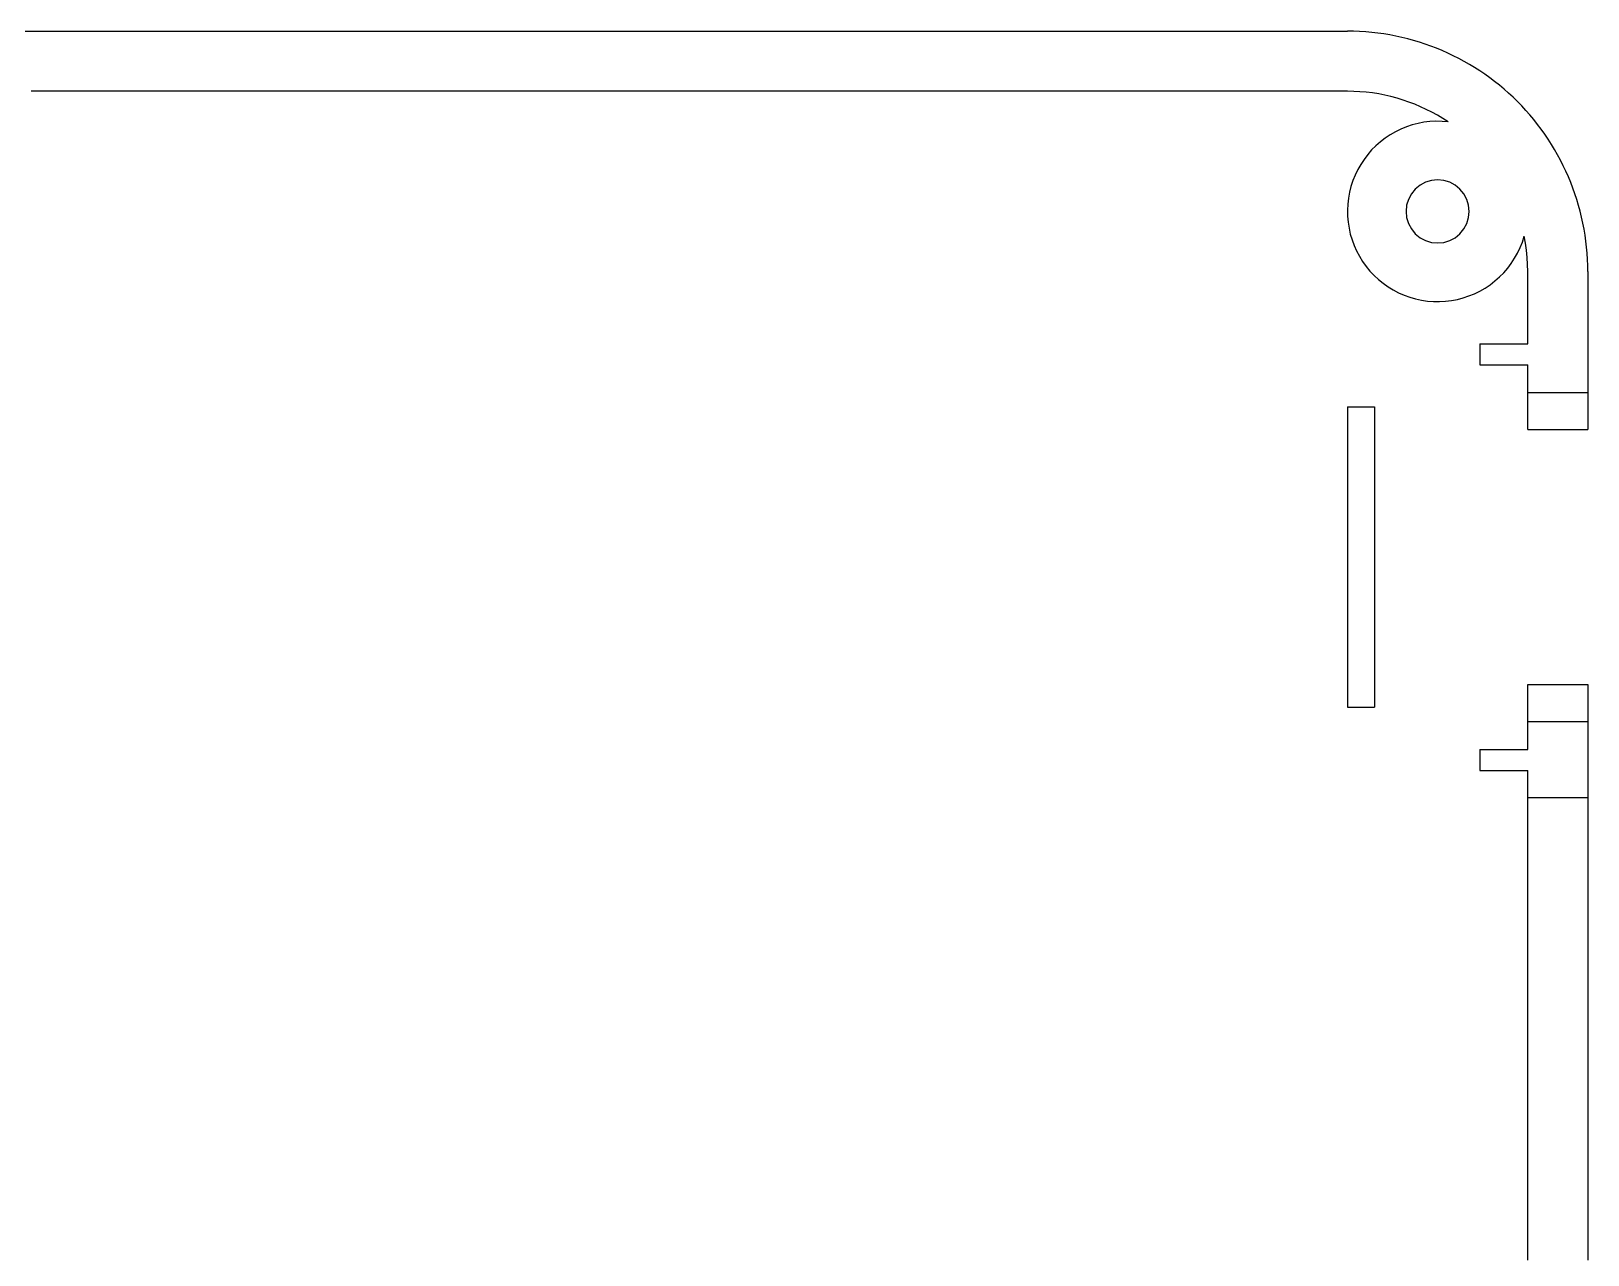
# Model space of a CAD drawing. Header units: metres. Extents: x -70 to 63, y -62 to 38.
# Drawn here: x 10.7 to 62.5, y -3.2 to 37.5 of the extents above; entities that cross this region are included whole.
import ezdxf

# ---------------------------------------------------------------- set-up
doc = ezdxf.new("R2010")
doc.units = ezdxf.units.M
for name, color, linetype in [('U_Z10', 7, 'Continuous'), ('U_Z14', 7, 'Continuous'), ('WINDOWS', 7, 'Continuous')]:
    doc.layers.add(name, color=color, linetype=linetype)

msp = doc.modelspace()

# ---------------------------------------------------------------- linework, layer by layer
at = {"layer": 'U_Z10'}
for points in [[(10.5, 37.5), (10.7, 37.5), (10.9, 37.5), (11.1, 37.5), (11.3, 37.5), (11.5, 37.5), (11.7, 37.5), (11.9, 37.5), (12.1, 37.5), (12.3, 37.5), (12.5, 37.5), (12.7, 37.5), (12.9, 37.5), (13.1, 37.5), (13.3, 37.5), (13.5, 37.5), (13.7, 37.5), (13.9, 37.5), (14.1, 37.5), (14.3, 37.5), (14.5, 37.5), (14.7, 37.5), (14.9, 37.5), (15.1, 37.5), (15.3, 37.5), (15.5, 37.5), (15.7, 37.5), (15.9, 37.5), (16.1, 37.5), (16.3, 37.5), (16.5, 37.5), (16.7, 37.5), (16.9, 37.5), (17.1, 37.5), (17.3, 37.5), (17.5, 37.5), (17.7, 37.5), (17.9, 37.5), (18.1, 37.5), (18.3, 37.5), (18.5, 37.5), (18.7, 37.5), (18.9, 37.5), (19.1, 37.5), (19.3, 37.5), (19.5, 37.5), (19.7, 37.5), (19.9, 37.5), (20.1, 37.5), (20.3, 37.5), (20.5, 37.5), (20.7, 37.5), (20.9, 37.5), (21.1, 37.5), (21.3, 37.5), (21.5, 37.5), (21.7, 37.5), (21.9, 37.5), (22.1, 37.5), (22.3, 37.5), (22.5, 37.5), (22.7, 37.5), (22.9, 37.5), (23.1, 37.5), (23.3, 37.5), (23.5, 37.5), (23.7, 37.5), (23.9, 37.5), (24.1, 37.5), (24.3, 37.5), (24.5, 37.5), (24.7, 37.5), (24.9, 37.5), (25.1, 37.5), (25.3, 37.5), (25.5, 37.5), (25.7, 37.5), (25.9, 37.5), (26.1, 37.5), (26.3, 37.5), (26.5, 37.5), (26.7, 37.5), (26.9, 37.5), (27.1, 37.5), (27.3, 37.5), (27.5, 37.5), (27.7, 37.5), (27.9, 37.5), (28.1, 37.5), (28.3, 37.5), (28.5, 37.5), (28.7, 37.5), (28.9, 37.5), (29.1, 37.5), (29.3, 37.5), (29.5, 37.5), (29.7, 37.5), (29.9, 37.5), (30.1, 37.5), (30.3, 37.5), (30.5, 37.5), (30.7, 37.5), (30.9, 37.5), (31.1, 37.5), (31.3, 37.5), (31.5, 37.5), (31.7, 37.5), (31.9, 37.5), (32.1, 37.5), (32.3, 37.5), (32.5, 37.5), (32.7, 37.5), (32.9, 37.5), (33.1, 37.5), (33.3, 37.5), (33.5, 37.5), (33.7, 37.5), (33.9, 37.5), (34.1, 37.5), (34.3, 37.5), (34.5, 37.5), (34.7, 37.5), (34.9, 37.5), (35.1, 37.5), (35.3, 37.5), (35.5, 37.5), (35.7, 37.5), (35.9, 37.5), (36.1, 37.5), (36.3, 37.5), (36.5, 37.5), (36.7, 37.5), (36.9, 37.5), (37.1, 37.5), (37.3, 37.5), (37.5, 37.5), (37.7, 37.5), (37.9, 37.5), (38.1, 37.5), (38.3, 37.5), (38.5, 37.5), (38.7, 37.5), (38.9, 37.5), (39.1, 37.5), (39.3, 37.5), (39.5, 37.5), (39.7, 37.5), (39.9, 37.5), (40.1, 37.5), (40.3, 37.5), (40.5, 37.5), (40.7, 37.5), (40.9, 37.5), (41.1, 37.5), (41.3, 37.5), (41.5, 37.5), (41.7, 37.5), (41.9, 37.5), (42.1, 37.5), (42.3, 37.5), (42.5, 37.5), (42.7, 37.5), (42.9, 37.5), (43.1, 37.5), (43.3, 37.5), (43.5, 37.5), (43.7, 37.5), (43.9, 37.5), (44.1, 37.5), (44.3, 37.5), (44.5, 37.5), (44.7, 37.5), (44.9, 37.5), (45.1, 37.5), (45.3, 37.5), (45.5, 37.5), (45.7, 37.5), (45.9, 37.5), (46.1, 37.5), (46.3, 37.5), (46.5, 37.5), (46.7, 37.5), (46.9, 37.5), (47.1, 37.5), (47.3, 37.5), (47.5, 37.5), (47.7, 37.5), (47.9, 37.5), (48.1, 37.5), (48.3, 37.5), (48.5, 37.5), (48.7, 37.5), (48.9, 37.5), (49.1, 37.5), (49.3, 37.5), (49.5, 37.5), (49.7, 37.5), (49.9, 37.5), (50.1, 37.5), (50.3, 37.5), (50.5, 37.5), (50.7, 37.5), (50.9, 37.5), (51.1, 37.5), (51.3, 37.5), (51.5, 37.5), (51.7, 37.5), (51.9, 37.5), (52.1, 37.5), (52.3, 37.5), (52.5, 37.5), (52.7, 37.5), (52.9, 37.5), (53.1, 37.5), (53.3, 37.5), (53.5, 37.5), (53.7, 37.5), (53.9, 37.5), (54.1, 37.5), (54.3, 37.5), (54.5, 37.5)], [(62.5, 29.5), (62.49743, 29.70266), (62.48973, 29.90519), (62.4769, 30.10746), (62.45895, 30.30935), (62.4359, 30.51071), (62.40775, 30.71142), (62.37452, 30.91136), (62.33624, 31.11039), (62.29293, 31.30838), (62.24462, 31.50522), (62.19133, 31.70077), (62.13311, 31.8949), (62.06999, 32.0875), (62.00202, 32.27844), (61.92922, 32.4676), (61.85166, 32.65485), (61.76938, 32.84007), (61.68244, 33.02315), (61.59088, 33.20397), (61.49477, 33.38242), (61.39418, 33.55837), (61.28915, 33.73171), (61.17977, 33.90234), (61.06611, 34.07015), (60.94823, 34.23502), (60.82621, 34.39685), (60.70013, 34.55554), (60.57006, 34.71098), (60.43611, 34.86308), (60.29834, 35.01174), (60.15685, 35.15685), (60.01174, 35.29834), (59.86308, 35.43611), (59.71098, 35.57006), (59.55554, 35.70013), (59.39685, 35.82621), (59.23502, 35.94823), (59.07015, 36.06611), (58.90234, 36.17977), (58.73171, 36.28915), (58.55837, 36.39418), (58.38242, 36.49477), (58.20397, 36.59088), (58.02315, 36.68244), (57.84007, 36.76938), (57.65485, 36.85166), (57.4676, 36.92922), (57.27844, 37.00202), (57.0875, 37.06999), (56.8949, 37.13311), (56.70077, 37.19133), (56.50522, 37.24462), (56.30838, 37.29293), (56.11039, 37.33624), (55.91136, 37.37452), (55.71142, 37.40775), (55.51071, 37.4359), (55.30935, 37.45895), (55.10746, 37.4769), (54.90519, 37.48973), (54.70266, 37.49743), (54.5, 37.5)], [(54.5, 35.5), (54.3, 35.5), (54.1, 35.5), (53.9, 35.5), (53.7, 35.5), (53.5, 35.5), (53.3, 35.5), (53.1, 35.5), (52.9, 35.5), (52.7, 35.5), (52.5, 35.5), (52.3, 35.5), (52.1, 35.5), (51.9, 35.5), (51.7, 35.5), (51.5, 35.5), (51.3, 35.5), (51.1, 35.5), (50.9, 35.5), (50.7, 35.5), (50.5, 35.5), (50.3, 35.5), (50.1, 35.5), (49.9, 35.5), (49.7, 35.5), (49.5, 35.5), (49.3, 35.5), (49.1, 35.5), (48.9, 35.5), (48.7, 35.5), (48.5, 35.5), (48.3, 35.5), (48.1, 35.5), (47.9, 35.5), (47.7, 35.5), (47.5, 35.5), (47.3, 35.5), (47.1, 35.5), (46.9, 35.5), (46.7, 35.5), (46.5, 35.5), (46.3, 35.5), (46.1, 35.5), (45.9, 35.5), (45.7, 35.5), (45.5, 35.5), (45.3, 35.5), (45.1, 35.5), (44.9, 35.5), (44.7, 35.5), (44.5, 35.5), (44.3, 35.5), (44.1, 35.5), (43.9, 35.5), (43.7, 35.5), (43.5, 35.5), (43.3, 35.5), (43.1, 35.5), (42.9, 35.5), (42.7, 35.5), (42.5, 35.5), (42.3, 35.5), (42.1, 35.5), (41.9, 35.5), (41.7, 35.5), (41.5, 35.5), (41.3, 35.5), (41.1, 35.5), (40.9, 35.5), (40.7, 35.5), (40.5, 35.5), (40.3, 35.5), (40.1, 35.5), (39.9, 35.5), (39.7, 35.5), (39.5, 35.5), (39.3, 35.5), (39.1, 35.5), (38.9, 35.5), (38.7, 35.5), (38.5, 35.5), (38.3, 35.5), (38.1, 35.5), (37.9, 35.5), (37.7, 35.5), (37.5, 35.5), (37.3, 35.5), (37.1, 35.5), (36.9, 35.5), (36.7, 35.5), (36.5, 35.5), (36.3, 35.5), (36.1, 35.5), (35.9, 35.5), (35.7, 35.5), (35.5, 35.5), (35.3, 35.5), (35.1, 35.5), (34.9, 35.5), (34.7, 35.5), (34.5, 35.5), (34.3, 35.5), (34.1, 35.5), (33.9, 35.5), (33.7, 35.5), (33.5, 35.5), (33.3, 35.5), (33.1, 35.5), (32.9, 35.5), (32.7, 35.5), (32.5, 35.5), (32.3, 35.5), (32.1, 35.5), (31.9, 35.5), (31.7, 35.5), (31.5, 35.5), (31.3, 35.5), (31.1, 35.5), (30.9, 35.5), (30.7, 35.5), (30.5, 35.5), (30.3, 35.5), (30.1, 35.5), (29.9, 35.5), (29.7, 35.5), (29.5, 35.5), (29.3, 35.5), (29.1, 35.5), (28.9, 35.5), (28.7, 35.5), (28.5, 35.5), (28.3, 35.5), (28.1, 35.5), (27.9, 35.5), (27.7, 35.5), (27.5, 35.5), (27.3, 35.5), (27.1, 35.5), (26.9, 35.5), (26.7, 35.5), (26.5, 35.5), (26.3, 35.5), (26.1, 35.5), (25.9, 35.5), (25.7, 35.5), (25.5, 35.5), (25.3, 35.5), (25.1, 35.5), (24.9, 35.5), (24.7, 35.5), (24.5, 35.5), (24.3, 35.5), (24.1, 35.5), (23.9, 35.5), (23.7, 35.5), (23.5, 35.5), (23.3, 35.5), (23.1, 35.5), (22.9, 35.5), (22.7, 35.5), (22.5, 35.5), (22.3, 35.5), (22.1, 35.5), (21.9, 35.5), (21.7, 35.5), (21.5, 35.5), (21.3, 35.5), (21.1, 35.5), (20.9, 35.5), (20.7, 35.5), (20.5, 35.5), (20.3, 35.5), (20.1, 35.5), (19.9, 35.5), (19.7, 35.5), (19.5, 35.5), (19.3, 35.5), (19.1, 35.5), (18.9, 35.5), (18.7, 35.5), (18.5, 35.5), (18.3, 35.5), (18.1, 35.5), (17.9, 35.5), (17.7, 35.5), (17.5, 35.5), (17.3, 35.5), (17.1, 35.5), (16.9, 35.5), (16.7, 35.5), (16.5, 35.5), (16.3, 35.5), (16.1, 35.5), (15.9, 35.5), (15.7, 35.5), (15.5, 35.5), (15.3, 35.5), (15.1, 35.5), (14.9, 35.5), (14.7, 35.5), (14.5, 35.5), (14.3, 35.5), (14.1, 35.5), (13.9, 35.5), (13.7, 35.5), (13.5, 35.5), (13.3, 35.5), (13.1, 35.5), (12.9, 35.5), (12.7, 35.5), (12.5, 35.5), (12.3, 35.5), (12.1, 35.5), (11.9, 35.5), (11.7, 35.5), (11.5, 35.5), (11.3, 35.5), (11.1, 35.5), (10.9, 35.5), (10.7, 35.5)], [(57.84674, 34.47989), (57.67141, 34.59335), (57.49224, 34.70063), (57.30945, 34.80161), (57.12325, 34.89616), (56.93387, 34.98418), (56.74155, 35.06556), (56.54651, 35.1402), (56.34899, 35.208), (56.14923, 35.26889), (55.94748, 35.32278), (55.74397, 35.36963), (55.53895, 35.40936), (55.33267, 35.44194), (55.12539, 35.46732), (54.91735, 35.48547), (54.7088, 35.49637), (54.5, 35.5)], [(57.84674, 34.47989), (57.64675, 34.49641), (57.44611, 34.49952), (57.24571, 34.4892), (57.04645, 34.46552), (56.84921, 34.42856), (56.65489, 34.3785), (56.46435, 34.31557), (56.27844, 34.24004), (56.098, 34.15224), (55.92383, 34.05259), (55.75671, 33.94151), (55.5974, 33.8195), (55.44659, 33.68712), (55.30497, 33.54496), (55.17317, 33.39364), (55.05179, 33.23386), (54.94135, 33.06631), (54.84237, 32.89176), (54.75527, 32.71098), (54.68046, 32.52478), (54.61826, 32.334), (54.56895, 32.13949), (54.53276, 31.94211), (54.50984, 31.74276), (54.5003, 31.54232), (54.50418, 31.34169), (54.52146, 31.14177), (54.55208, 30.94345), (54.59588, 30.74763), (54.65267, 30.55517), (54.7222, 30.36693), (54.80416, 30.18377), (54.89819, 30.00649), (55.00385, 29.8359), (55.12068, 29.67275), (55.24816, 29.51778), (55.38571, 29.37167), (55.53272, 29.23509), (55.68853, 29.10864), (55.85245, 28.9929), (56.02374, 28.88836), (56.20163, 28.79552), (56.38533, 28.71477), (56.57402, 28.64648), (56.76686, 28.59096), (56.96297, 28.54846), (57.16148, 28.51916), (57.36151, 28.5032), (57.56216, 28.50064), (57.76253, 28.51151), (57.96173, 28.53575), (58.15886, 28.57324), (58.35305, 28.62384), (58.54341, 28.6873), (58.72911, 28.76334), (58.90931, 28.85163), (59.0832, 28.95177), (59.25001, 29.06331), (59.40899, 29.18575), (59.55943, 29.31855), (59.70066, 29.4611), (59.83204, 29.61278), (59.95299, 29.7729), (60.06296, 29.94075), (60.16146, 30.11558), (60.24806, 30.2966), (60.32236, 30.483), (60.38403, 30.67395)], [(60.5, 29.5), (60.49535, 29.73625), (60.48139, 29.97214), (60.45817, 30.2073), (60.42569, 30.44135), (60.38403, 30.67395)], [(60.5, 27.1), (60.5, 27.31818), (60.5, 27.53636), (60.5, 27.75455), (60.5, 27.97273), (60.5, 28.19091), (60.5, 28.40909), (60.5, 28.62727), (60.5, 28.84545), (60.5, 29.06364), (60.5, 29.28182), (60.5, 29.5)], [(62.5, 29.5), (62.5, 29.29779), (62.5, 29.09559), (62.5, 28.89338), (62.5, 28.69118), (62.5, 28.48897), (62.5, 28.28676), (62.5, 28.08456), (62.5, 27.88235), (62.5, 27.68014), (62.5, 27.47794), (62.5, 27.27573), (62.5, 27.07353), (62.5, 26.87132), (62.5, 26.66911), (62.5, 26.46691), (62.5, 26.2647), (62.5, 26.0625), (62.5, 25.86029), (62.5, 25.65808), (62.5, 25.45588), (62.5, 25.25367), (62.5, 25.05147), (62.5, 24.84926), (62.5, 24.64705), (62.5, 24.44485), (62.5, 24.24264)], [(58.9, 27.1), (59.1, 27.1), (59.3, 27.1), (59.5, 27.1), (59.7, 27.1), (59.9, 27.1), (60.1, 27.1), (60.3, 27.1), (60.5, 27.1)], [(58.9, 27.1), (58.9, 26.86667), (58.9, 26.63333), (58.9, 26.4)], [(58.9, 26.4), (59.1, 26.4), (59.3, 26.4), (59.5, 26.4), (59.7, 26.4), (59.9, 26.4), (60.1, 26.4), (60.3, 26.4), (60.5, 26.4)], [(60.5, 24.24264), (60.5, 24.45838), (60.5, 24.67411), (60.5, 24.88985), (60.5, 25.10558), (60.5, 25.32132), (60.5, 25.53706), (60.5, 25.75279), (60.5, 25.96853), (60.5, 26.18426), (60.5, 26.4)], [(54.5, 25), (54.725, 25), (54.95, 25), (55.175, 25), (55.4, 25)], [(54.5, 25), (54.5, 24.8), (54.5, 24.6), (54.5, 24.4), (54.5, 24.2), (54.5, 24), (54.5, 23.8), (54.5, 23.6), (54.5, 23.4), (54.5, 23.2), (54.5, 23), (54.5, 22.8), (54.5, 22.6), (54.5, 22.4), (54.5, 22.2), (54.5, 22), (54.5, 21.8), (54.5, 21.6), (54.5, 21.4), (54.5, 21.2), (54.5, 21), (54.5, 20.8), (54.5, 20.6), (54.5, 20.4), (54.5, 20.2), (54.5, 20), (54.5, 19.8), (54.5, 19.6), (54.5, 19.4), (54.5, 19.2), (54.5, 19), (54.5, 18.8), (54.5, 18.6), (54.5, 18.4), (54.5, 18.2), (54.5, 18), (54.5, 17.8), (54.5, 17.6), (54.5, 17.4), (54.5, 17.2), (54.5, 17), (54.5, 16.8), (54.5, 16.6), (54.5, 16.4), (54.5, 16.2), (54.5, 16), (54.5, 15.8), (54.5, 15.6), (54.5, 15.4), (54.5, 15.2), (54.5, 15)], [(55.4, 25), (55.4, 24.8), (55.4, 24.6), (55.4, 24.4), (55.4, 24.2), (55.4, 24), (55.4, 23.8), (55.4, 23.6), (55.4, 23.4), (55.4, 23.2), (55.4, 23), (55.4, 22.8), (55.4, 22.6), (55.4, 22.4), (55.4, 22.2), (55.4, 22), (55.4, 21.8), (55.4, 21.6), (55.4, 21.4), (55.4, 21.2), (55.4, 21), (55.4, 20.8), (55.4, 20.6), (55.4, 20.4), (55.4, 20.2), (55.4, 20), (55.4, 19.8), (55.4, 19.6), (55.4, 19.4), (55.4, 19.2), (55.4, 19), (55.4, 18.8), (55.4, 18.6), (55.4, 18.4), (55.4, 18.2), (55.4, 18), (55.4, 17.8), (55.4, 17.6), (55.4, 17.4), (55.4, 17.2), (55.4, 17), (55.4, 16.8), (55.4, 16.6), (55.4, 16.4), (55.4, 16.2), (55.4, 16), (55.4, 15.8), (55.4, 15.6), (55.4, 15.4), (55.4, 15.2), (55.4, 15)], [(60.5, 24.24264), (60.7, 24.24264), (60.9, 24.24264), (61.1, 24.24264), (61.3, 24.24264), (61.5, 24.24264), (61.7, 24.24264), (61.9, 24.24264), (62.1, 24.24264), (62.3, 24.24264), (62.5, 24.24264)], [(60.5, 13.6), (60.5, 13.81574), (60.5, 14.03147), (60.5, 14.24721), (60.5, 14.46294), (60.5, 14.67868), (60.5, 14.89442), (60.5, 15.11015), (60.5, 15.32589), (60.5, 15.54162), (60.5, 15.75736)], [(60.5, 15.75736), (60.7, 15.75736), (60.9, 15.75736), (61.1, 15.75736), (61.3, 15.75736), (61.5, 15.75736), (61.7, 15.75736), (61.9, 15.75736), (62.1, 15.75736), (62.3, 15.75736), (62.5, 15.75736)], [(62.5, 15.75736), (62.5, 15.54862), (62.5, 15.33987), (62.5, 15.13113), (62.5, 14.92239), (62.5, 14.71365), (62.5, 14.50491), (62.5, 14.29616), (62.5, 14.08742), (62.5, 13.87868), (62.5, 13.66994), (62.5, 13.4612), (62.5, 13.25245), (62.5, 13.04371), (62.5, 12.83497), (62.5, 12.62623), (62.5, 12.41748), (62.5, 12.20874), (62.5, 12)], [(54.5, 15), (54.725, 15), (54.95, 15), (55.175, 15), (55.4, 15)], [(58.9, 13.6), (59.1, 13.6), (59.3, 13.6), (59.5, 13.6), (59.7, 13.6), (59.9, 13.6), (60.1, 13.6), (60.3, 13.6), (60.5, 13.6)], [(58.9, 13.6), (58.9, 13.36667), (58.9, 13.13333), (58.9, 12.9)], [(58.9, 12.9), (59.1, 12.9), (59.3, 12.9), (59.5, 12.9), (59.7, 12.9), (59.9, 12.9), (60.1, 12.9), (60.3, 12.9), (60.5, 12.9)], [(60.5, 12), (60.5, 12.225), (60.5, 12.45), (60.5, 12.675), (60.5, 12.9)], [(60.5, 12), (60.7, 12), (60.9, 12), (61.1, 12), (61.3, 12), (61.5, 12), (61.7, 12), (61.9, 12), (62.1, 12), (62.3, 12), (62.5, 12)]]:
    msp.add_lwpolyline(points, dxfattribs=at)
at = {"layer": 'U_Z14'}
for points in [[(10.6534, 37.5), (10.85362, 37.5), (11.05383, 37.5), (11.25404, 37.5), (11.45426, 37.5), (11.65447, 37.5), (11.85468, 37.5), (12.05489, 37.5), (12.25511, 37.5), (12.45532, 37.5), (12.65553, 37.5), (12.85574, 37.5), (13.05596, 37.5), (13.25617, 37.5), (13.45638, 37.5), (13.6566, 37.5), (13.85681, 37.5), (14.05702, 37.5), (14.25723, 37.5), (14.45745, 37.5), (14.65766, 37.5), (14.85787, 37.5), (15.05809, 37.5), (15.2583, 37.5), (15.45851, 37.5), (15.65872, 37.5), (15.85894, 37.5), (16.05915, 37.5), (16.25936, 37.5), (16.45957, 37.5), (16.65979, 37.5), (16.86, 37.5), (17.06021, 37.5), (17.26043, 37.5), (17.46064, 37.5), (17.66085, 37.5), (17.86106, 37.5), (18.06128, 37.5), (18.26149, 37.5), (18.4617, 37.5), (18.66191, 37.5), (18.86213, 37.5), (19.06234, 37.5), (19.26255, 37.5), (19.46277, 37.5), (19.66298, 37.5), (19.86319, 37.5), (20.0634, 37.5), (20.26362, 37.5), (20.46383, 37.5), (20.66404, 37.5), (20.86426, 37.5), (21.06447, 37.5), (21.26468, 37.5), (21.46489, 37.5), (21.66511, 37.5), (21.86532, 37.5), (22.06553, 37.5), (22.26574, 37.5), (22.46596, 37.5), (22.66617, 37.5), (22.86638, 37.5), (23.0666, 37.5), (23.26681, 37.5), (23.46702, 37.5), (23.66723, 37.5), (23.86745, 37.5), (24.06766, 37.5), (24.26787, 37.5), (24.46809, 37.5), (24.6683, 37.5), (24.86851, 37.5), (25.06872, 37.5), (25.26894, 37.5), (25.46915, 37.5), (25.66936, 37.5), (25.86957, 37.5), (26.06979, 37.5), (26.27, 37.5), (26.47021, 37.5), (26.67043, 37.5), (26.87064, 37.5), (27.07085, 37.5), (27.27106, 37.5), (27.47128, 37.5), (27.67149, 37.5), (27.8717, 37.5), (28.07191, 37.5), (28.27213, 37.5), (28.47234, 37.5), (28.67255, 37.5), (28.87277, 37.5), (29.07298, 37.5), (29.27319, 37.5), (29.4734, 37.5), (29.67362, 37.5), (29.87383, 37.5), (30.07404, 37.5), (30.27426, 37.5), (30.47447, 37.5), (30.67468, 37.5), (30.87489, 37.5), (31.07511, 37.5), (31.27532, 37.5), (31.47553, 37.5), (31.67574, 37.5), (31.87596, 37.5), (32.07617, 37.5), (32.27638, 37.5), (32.4766, 37.5), (32.67681, 37.5), (32.87702, 37.5), (33.07723, 37.5), (33.27745, 37.5), (33.47766, 37.5), (33.67787, 37.5), (33.87809, 37.5), (34.0783, 37.5), (34.27851, 37.5), (34.47872, 37.5), (34.67894, 37.5), (34.87915, 37.5), (35.07936, 37.5), (35.27957, 37.5), (35.47979, 37.5), (35.68, 37.5), (35.88021, 37.5), (36.08043, 37.5), (36.28064, 37.5), (36.48085, 37.5), (36.68106, 37.5), (36.88128, 37.5), (37.08149, 37.5), (37.2817, 37.5), (37.48191, 37.5), (37.68213, 37.5), (37.88234, 37.5), (38.08255, 37.5), (38.28277, 37.5), (38.48298, 37.5), (38.68319, 37.5), (38.8834, 37.5), (39.08362, 37.5), (39.28383, 37.5), (39.48404, 37.5), (39.68426, 37.5), (39.88447, 37.5), (40.08468, 37.5), (40.28489, 37.5), (40.48511, 37.5), (40.68532, 37.5), (40.88553, 37.5), (41.08574, 37.5), (41.28596, 37.5), (41.48617, 37.5), (41.68638, 37.5), (41.8866, 37.5), (42.08681, 37.5), (42.28702, 37.5), (42.48723, 37.5), (42.68745, 37.5), (42.88766, 37.5), (43.08787, 37.5), (43.28809, 37.5), (43.4883, 37.5), (43.68851, 37.5), (43.88872, 37.5), (44.08894, 37.5), (44.28915, 37.5), (44.48936, 37.5), (44.68957, 37.5), (44.88979, 37.5), (45.09, 37.5), (45.29021, 37.5), (45.49043, 37.5), (45.69064, 37.5), (45.89085, 37.5), (46.09106, 37.5), (46.29128, 37.5), (46.49149, 37.5), (46.6917, 37.5), (46.89191, 37.5), (47.09213, 37.5), (47.29234, 37.5), (47.49255, 37.5), (47.69277, 37.5), (47.89298, 37.5), (48.09319, 37.5), (48.2934, 37.5), (48.49362, 37.5), (48.69383, 37.5), (48.89404, 37.5), (49.09426, 37.5), (49.29447, 37.5), (49.49468, 37.5), (49.69489, 37.5), (49.89511, 37.5), (50.09532, 37.5), (50.29553, 37.5), (50.49574, 37.5), (50.69596, 37.5), (50.89617, 37.5), (51.09638, 37.5), (51.2966, 37.5), (51.49681, 37.5), (51.69702, 37.5), (51.89723, 37.5), (52.09745, 37.5), (52.29766, 37.5), (52.49787, 37.5), (52.69809, 37.5), (52.8983, 37.5), (53.09851, 37.5), (53.29872, 37.5), (53.49894, 37.5), (53.69915, 37.5), (53.89936, 37.5), (54.09957, 37.5), (54.29979, 37.5), (54.5, 37.5)], [(62.5, 29.5), (62.49743, 29.70266), (62.48973, 29.90519), (62.4769, 30.10746), (62.45895, 30.30935), (62.4359, 30.51071), (62.40775, 30.71142), (62.37452, 30.91136), (62.33624, 31.11039), (62.29293, 31.30838), (62.24462, 31.50522), (62.19133, 31.70077), (62.13311, 31.8949), (62.06999, 32.0875), (62.00202, 32.27844), (61.92922, 32.4676), (61.85166, 32.65485), (61.76938, 32.84007), (61.68244, 33.02315), (61.59088, 33.20397), (61.49477, 33.38242), (61.39418, 33.55837), (61.28915, 33.73171), (61.17977, 33.90234), (61.06611, 34.07015), (60.94823, 34.23502), (60.82621, 34.39685), (60.70013, 34.55554), (60.57006, 34.71098), (60.43611, 34.86308), (60.29834, 35.01174), (60.15685, 35.15685), (60.01174, 35.29834), (59.86308, 35.43611), (59.71098, 35.57006), (59.55554, 35.70013), (59.39685, 35.82621), (59.23502, 35.94823), (59.07015, 36.06611), (58.90234, 36.17977), (58.73171, 36.28915), (58.55837, 36.39418), (58.38242, 36.49477), (58.20397, 36.59088), (58.02315, 36.68244), (57.84007, 36.76938), (57.65485, 36.85166), (57.4676, 36.92922), (57.27844, 37.00202), (57.0875, 37.06999), (56.8949, 37.13311), (56.70077, 37.19133), (56.50522, 37.24462), (56.30838, 37.29293), (56.11039, 37.33624), (55.91136, 37.37452), (55.71142, 37.40775), (55.51071, 37.4359), (55.30935, 37.45895), (55.10746, 37.4769), (54.90519, 37.48973), (54.70266, 37.49743), (54.5, 37.5)], [(54.5, 35.5), (54.29908, 35.5), (54.09817, 35.5), (53.89725, 35.5), (53.69633, 35.5), (53.49541, 35.5), (53.2945, 35.5), (53.09358, 35.5), (52.89266, 35.5), (52.69174, 35.5), (52.49083, 35.5), (52.28991, 35.5), (52.08899, 35.5), (51.88807, 35.5), (51.68716, 35.5), (51.48624, 35.5), (51.28532, 35.5), (51.0844, 35.5), (50.88349, 35.5), (50.68257, 35.5), (50.48165, 35.5), (50.28073, 35.5), (50.07982, 35.5), (49.8789, 35.5), (49.67798, 35.5), (49.47706, 35.5), (49.27615, 35.5), (49.07523, 35.5), (48.87431, 35.5), (48.67339, 35.5), (48.47248, 35.5), (48.27156, 35.5), (48.07064, 35.5), (47.86972, 35.5), (47.66881, 35.5), (47.46789, 35.5), (47.26697, 35.5), (47.06606, 35.5), (46.86514, 35.5), (46.66422, 35.5), (46.4633, 35.5), (46.26239, 35.5), (46.06147, 35.5), (45.86055, 35.5), (45.65963, 35.5), (45.45872, 35.5), (45.2578, 35.5), (45.05688, 35.5), (44.85596, 35.5), (44.65505, 35.5), (44.45413, 35.5), (44.25321, 35.5), (44.05229, 35.5), (43.85138, 35.5), (43.65046, 35.5), (43.44954, 35.5), (43.24862, 35.5), (43.04771, 35.5), (42.84679, 35.5), (42.64587, 35.5), (42.44495, 35.5), (42.24404, 35.5), (42.04312, 35.5), (41.8422, 35.5), (41.64128, 35.5), (41.44037, 35.5), (41.23945, 35.5), (41.03853, 35.5), (40.83761, 35.5), (40.6367, 35.5), (40.43578, 35.5), (40.23486, 35.5), (40.03394, 35.5), (39.83303, 35.5), (39.63211, 35.5), (39.43119, 35.5), (39.23028, 35.5), (39.02936, 35.5), (38.82844, 35.5), (38.62752, 35.5), (38.42661, 35.5), (38.22569, 35.5), (38.02477, 35.5), (37.82385, 35.5), (37.62294, 35.5), (37.42202, 35.5), (37.2211, 35.5), (37.02018, 35.5), (36.81927, 35.5), (36.61835, 35.5), (36.41743, 35.5), (36.21651, 35.5), (36.0156, 35.5), (35.81468, 35.5), (35.61376, 35.5), (35.41284, 35.5), (35.21193, 35.5), (35.01101, 35.5), (34.81009, 35.5), (34.60917, 35.5), (34.40826, 35.5), (34.20734, 35.5), (34.00642, 35.5), (33.8055, 35.5), (33.60459, 35.5), (33.40367, 35.5), (33.20275, 35.5), (33.00183, 35.5), (32.80092, 35.5), (32.6, 35.5), (32.39908, 35.5), (32.19817, 35.5), (31.99725, 35.5), (31.79633, 35.5), (31.59541, 35.5), (31.3945, 35.5), (31.19358, 35.5), (30.99266, 35.5), (30.79174, 35.5), (30.59083, 35.5), (30.38991, 35.5), (30.18899, 35.5), (29.98807, 35.5), (29.78716, 35.5), (29.58624, 35.5), (29.38532, 35.5), (29.1844, 35.5), (28.98349, 35.5), (28.78257, 35.5), (28.58165, 35.5), (28.38073, 35.5), (28.17982, 35.5), (27.9789, 35.5), (27.77798, 35.5), (27.57706, 35.5), (27.37615, 35.5), (27.17523, 35.5), (26.97431, 35.5), (26.77339, 35.5), (26.57248, 35.5), (26.37156, 35.5), (26.17064, 35.5), (25.96972, 35.5), (25.76881, 35.5), (25.56789, 35.5), (25.36697, 35.5), (25.16606, 35.5), (24.96514, 35.5), (24.76422, 35.5), (24.5633, 35.5), (24.36239, 35.5), (24.16147, 35.5), (23.96055, 35.5), (23.75963, 35.5), (23.55872, 35.5), (23.3578, 35.5), (23.15688, 35.5), (22.95596, 35.5), (22.75505, 35.5), (22.55413, 35.5), (22.35321, 35.5), (22.15229, 35.5), (21.95138, 35.5), (21.75046, 35.5), (21.54954, 35.5), (21.34862, 35.5), (21.14771, 35.5), (20.94679, 35.5), (20.74587, 35.5), (20.54495, 35.5), (20.34404, 35.5), (20.14312, 35.5), (19.9422, 35.5), (19.74128, 35.5), (19.54037, 35.5), (19.33945, 35.5), (19.13853, 35.5), (18.93761, 35.5), (18.7367, 35.5), (18.53578, 35.5), (18.33486, 35.5), (18.13394, 35.5), (17.93303, 35.5), (17.73211, 35.5), (17.53119, 35.5), (17.33028, 35.5), (17.12936, 35.5), (16.92844, 35.5), (16.72752, 35.5), (16.52661, 35.5), (16.32569, 35.5), (16.12477, 35.5), (15.92385, 35.5), (15.72294, 35.5), (15.52202, 35.5), (15.3211, 35.5), (15.12018, 35.5), (14.91927, 35.5), (14.71835, 35.5), (14.51743, 35.5), (14.31651, 35.5), (14.1156, 35.5), (13.91468, 35.5), (13.71376, 35.5), (13.51284, 35.5), (13.31193, 35.5), (13.11101, 35.5), (12.91009, 35.5), (12.70917, 35.5), (12.50826, 35.5), (12.30734, 35.5), (12.10642, 35.5), (11.9055, 35.5), (11.70459, 35.5), (11.50367, 35.5), (11.30275, 35.5), (11.10183, 35.5), (10.90092, 35.5), (10.7, 35.5)], [(57.84674, 34.47989), (57.67141, 34.59335), (57.49224, 34.70063), (57.30945, 34.80161), (57.12325, 34.89616), (56.93387, 34.98418), (56.74155, 35.06556), (56.54651, 35.1402), (56.34899, 35.208), (56.14923, 35.26889), (55.94748, 35.32278), (55.74397, 35.36963), (55.53895, 35.40936), (55.33267, 35.44194), (55.12539, 35.46732), (54.91735, 35.48547), (54.7088, 35.49637), (54.5, 35.5)], [(57.84674, 34.47989), (57.64675, 34.49641), (57.44611, 34.49952), (57.24571, 34.4892), (57.04645, 34.46552), (56.84921, 34.42856), (56.65489, 34.3785), (56.46435, 34.31557), (56.27844, 34.24004), (56.098, 34.15224), (55.92383, 34.05259), (55.75671, 33.94151), (55.5974, 33.8195), (55.44659, 33.68712), (55.30497, 33.54496), (55.17317, 33.39364), (55.05179, 33.23386), (54.94135, 33.06631), (54.84237, 32.89176), (54.75527, 32.71098), (54.68046, 32.52478), (54.61826, 32.334), (54.56895, 32.13949), (54.53276, 31.94211), (54.50984, 31.74276), (54.5003, 31.54232), (54.50418, 31.34169), (54.52146, 31.14177), (54.55208, 30.94345), (54.59588, 30.74763), (54.65267, 30.55517), (54.7222, 30.36693), (54.80416, 30.18377), (54.89819, 30.00649), (55.00385, 29.8359), (55.12068, 29.67275), (55.24816, 29.51778), (55.38571, 29.37167), (55.53272, 29.23509), (55.68853, 29.10864), (55.85245, 28.9929), (56.02374, 28.88836), (56.20163, 28.79552), (56.38533, 28.71477), (56.57402, 28.64648), (56.76686, 28.59096), (56.96297, 28.54846), (57.16148, 28.51916), (57.36151, 28.5032), (57.56216, 28.50064), (57.76253, 28.51151), (57.96173, 28.53575), (58.15886, 28.57324), (58.35305, 28.62384), (58.54341, 28.6873), (58.72911, 28.76334), (58.90931, 28.85163), (59.0832, 28.95177), (59.25001, 29.06331), (59.40899, 29.18575), (59.55943, 29.31855), (59.70066, 29.4611), (59.83204, 29.61278), (59.95299, 29.7729), (60.06296, 29.94075), (60.16146, 30.11558), (60.24806, 30.2966), (60.32236, 30.483), (60.38403, 30.67395)], [(58.55, 31.5), (58.52982, 31.70484), (58.47007, 31.90182), (58.37304, 32.08335), (58.24246, 32.24246), (58.08335, 32.37304), (57.90182, 32.47007), (57.70484, 32.52982), (57.5, 32.55), (57.29516, 32.52982), (57.09818, 32.47007), (56.91665, 32.37304), (56.75754, 32.24246), (56.62696, 32.08335), (56.52993, 31.90182), (56.47018, 31.70484), (56.45, 31.5), (56.47018, 31.29516), (56.52993, 31.09818), (56.62696, 30.91665), (56.75754, 30.75754), (56.91665, 30.62696), (57.09818, 30.52993), (57.29516, 30.47018), (57.5, 30.45), (57.70484, 30.47018), (57.90182, 30.52993), (58.08335, 30.62696), (58.24246, 30.75754), (58.37304, 30.91665), (58.47007, 31.09818), (58.52982, 31.29516), (58.55, 31.5)], [(60.5, 29.5), (60.49535, 29.73625), (60.48139, 29.97214), (60.45817, 30.2073), (60.42569, 30.44135), (60.38403, 30.67395)], [(60.5, 27.1), (60.5, 27.31818), (60.5, 27.53636), (60.5, 27.75455), (60.5, 27.97273), (60.5, 28.19091), (60.5, 28.40909), (60.5, 28.62727), (60.5, 28.84545), (60.5, 29.06364), (60.5, 29.28182), (60.5, 29.5)], [(62.5, 29.5), (62.5, 29.29886), (62.5, 29.09772), (62.5, 28.89658), (62.5, 28.69545), (62.5, 28.49431), (62.5, 28.29317), (62.5, 28.09203), (62.5, 27.89089), (62.5, 27.68975), (62.5, 27.48861), (62.5, 27.28747), (62.5, 27.08634), (62.5, 26.8852), (62.5, 26.68406), (62.5, 26.48292), (62.5, 26.28178), (62.5, 26.08064), (62.5, 25.8795), (62.5, 25.67836), (62.5, 25.47723)], [(58.9, 27.1), (59.1, 27.1), (59.3, 27.1), (59.5, 27.1), (59.7, 27.1), (59.9, 27.1), (60.1, 27.1), (60.3, 27.1), (60.5, 27.1)], [(58.9, 27.1), (58.9, 26.86667), (58.9, 26.63333), (58.9, 26.4)], [(58.9, 26.4), (59.1, 26.4), (59.3, 26.4), (59.5, 26.4), (59.7, 26.4), (59.9, 26.4), (60.1, 26.4), (60.3, 26.4), (60.5, 26.4)], [(60.5, 25.47723), (60.5, 25.70792), (60.5, 25.93861), (60.5, 26.16931), (60.5, 26.4)], [(60.5, 25.47723), (60.7, 25.47723), (60.9, 25.47723), (61.1, 25.47723), (61.3, 25.47723), (61.5, 25.47723), (61.7, 25.47723), (61.9, 25.47723), (62.1, 25.47723), (62.3, 25.47723), (62.5, 25.47723)], [(54.5, 25), (54.725, 25), (54.95, 25), (55.175, 25), (55.4, 25)], [(54.5, 25), (54.5, 24.8), (54.5, 24.6), (54.5, 24.4), (54.5, 24.2), (54.5, 24), (54.5, 23.8), (54.5, 23.6), (54.5, 23.4), (54.5, 23.2), (54.5, 23), (54.5, 22.8), (54.5, 22.6), (54.5, 22.4), (54.5, 22.2), (54.5, 22), (54.5, 21.8), (54.5, 21.6), (54.5, 21.4), (54.5, 21.2), (54.5, 21), (54.5, 20.8), (54.5, 20.6), (54.5, 20.4), (54.5, 20.2), (54.5, 20), (54.5, 19.8), (54.5, 19.6), (54.5, 19.4), (54.5, 19.2), (54.5, 19), (54.5, 18.8), (54.5, 18.6), (54.5, 18.4), (54.5, 18.2), (54.5, 18), (54.5, 17.8), (54.5, 17.6), (54.5, 17.4), (54.5, 17.2), (54.5, 17), (54.5, 16.8), (54.5, 16.6), (54.5, 16.4), (54.5, 16.2), (54.5, 16), (54.5, 15.8), (54.5, 15.6), (54.5, 15.4), (54.5, 15.2), (54.5, 15)], [(55.4, 25), (55.4, 24.8), (55.4, 24.6), (55.4, 24.4), (55.4, 24.2), (55.4, 24), (55.4, 23.8), (55.4, 23.6), (55.4, 23.4), (55.4, 23.2), (55.4, 23), (55.4, 22.8), (55.4, 22.6), (55.4, 22.4), (55.4, 22.2), (55.4, 22), (55.4, 21.8), (55.4, 21.6), (55.4, 21.4), (55.4, 21.2), (55.4, 21), (55.4, 20.8), (55.4, 20.6), (55.4, 20.4), (55.4, 20.2), (55.4, 20), (55.4, 19.8), (55.4, 19.6), (55.4, 19.4), (55.4, 19.2), (55.4, 19), (55.4, 18.8), (55.4, 18.6), (55.4, 18.4), (55.4, 18.2), (55.4, 18), (55.4, 17.8), (55.4, 17.6), (55.4, 17.4), (55.4, 17.2), (55.4, 17), (55.4, 16.8), (55.4, 16.6), (55.4, 16.4), (55.4, 16.2), (55.4, 16), (55.4, 15.8), (55.4, 15.6), (55.4, 15.4), (55.4, 15.2), (55.4, 15)], [(54.5, 15), (54.725, 15), (54.95, 15), (55.175, 15), (55.4, 15)], [(60.5, 13.6), (60.5, 13.83069), (60.5, 14.06139), (60.5, 14.29208), (60.5, 14.52277)], [(60.5, 14.52277), (60.7, 14.52277), (60.9, 14.52277), (61.1, 14.52277), (61.3, 14.52277), (61.5, 14.52277), (61.7, 14.52277), (61.9, 14.52277), (62.1, 14.52277), (62.3, 14.52277), (62.5, 14.52277)], [(62.5, 14.52277), (62.5, 14.31254), (62.5, 14.10231), (62.5, 13.89208), (62.5, 13.68185), (62.5, 13.47162), (62.5, 13.26139), (62.5, 13.05116), (62.5, 12.84092), (62.5, 12.63069), (62.5, 12.42046), (62.5, 12.21023), (62.5, 12)], [(58.9, 13.6), (59.1, 13.6), (59.3, 13.6), (59.5, 13.6), (59.7, 13.6), (59.9, 13.6), (60.1, 13.6), (60.3, 13.6), (60.5, 13.6)], [(58.9, 13.6), (58.9, 13.36667), (58.9, 13.13333), (58.9, 12.9)], [(58.9, 12.9), (59.1, 12.9), (59.3, 12.9), (59.5, 12.9), (59.7, 12.9), (59.9, 12.9), (60.1, 12.9), (60.3, 12.9), (60.5, 12.9)], [(60.5, 12), (60.5, 12.225), (60.5, 12.45), (60.5, 12.675), (60.5, 12.9)], [(60.5, 12), (60.7, 12), (60.9, 12), (61.1, 12), (61.3, 12), (61.5, 12), (61.7, 12), (61.9, 12), (62.1, 12), (62.3, 12), (62.5, 12)]]:
    msp.add_lwpolyline(points, dxfattribs=at)
at = {"layer": 'WINDOWS'}
for points in [[(60.5, -3.4), (60.5, -3.2), (60.5, -3), (60.5, -2.8), (60.5, -2.6), (60.5, -2.4), (60.5, -2.2), (60.5, -2), (60.5, -1.8), (60.5, -1.6), (60.5, -1.4), (60.5, -1.2), (60.5, -1), (60.5, -0.8), (60.5, -0.6), (60.5, -0.4), (60.5, -0.2), (60.5, 0), (60.5, 0.2), (60.5, 0.4), (60.5, 0.6), (60.5, 0.8), (60.5, 1), (60.5, 1.2), (60.5, 1.4), (60.5, 1.6), (60.5, 1.8), (60.5, 2), (60.5, 2.2), (60.5, 2.4), (60.5, 2.6), (60.5, 2.8), (60.5, 3), (60.5, 3.2), (60.5, 3.4), (60.5, 3.6), (60.5, 3.8), (60.5, 4), (60.5, 4.2), (60.5, 4.4), (60.5, 4.6), (60.5, 4.8), (60.5, 5), (60.5, 5.2), (60.5, 5.4), (60.5, 5.6), (60.5, 5.8), (60.5, 6), (60.5, 6.2), (60.5, 6.4), (60.5, 6.6), (60.5, 6.8), (60.5, 7), (60.5, 7.2), (60.5, 7.4), (60.5, 7.6), (60.5, 7.8), (60.5, 8), (60.5, 8.2), (60.5, 8.4), (60.5, 8.6), (60.5, 8.8), (60.5, 9), (60.5, 9.2), (60.5, 9.4), (60.5, 9.6), (60.5, 9.8), (60.5, 10), (60.5, 10.2), (60.5, 10.4), (60.5, 10.6), (60.5, 10.8), (60.5, 11), (60.5, 11.2), (60.5, 11.4), (60.5, 11.6), (60.5, 11.8), (60.5, 12)], [(60.5, 12), (60.7, 12), (60.9, 12), (61.1, 12), (61.3, 12), (61.5, 12), (61.7, 12), (61.9, 12), (62.1, 12), (62.3, 12), (62.5, 12)], [(60.5, -3.4), (60.5, -3.2), (60.5, -3), (60.5, -2.8), (60.5, -2.6), (60.5, -2.4), (60.5, -2.2), (60.5, -2), (60.5, -1.8), (60.5, -1.6), (60.5, -1.4), (60.5, -1.2), (60.5, -1), (60.5, -0.8), (60.5, -0.6), (60.5, -0.4), (60.5, -0.2), (60.5, 0), (60.5, 0.2), (60.5, 0.4), (60.5, 0.6), (60.5, 0.8), (60.5, 1), (60.5, 1.2), (60.5, 1.4), (60.5, 1.6), (60.5, 1.8), (60.5, 2), (60.5, 2.2), (60.5, 2.4), (60.5, 2.6), (60.5, 2.8), (60.5, 3), (60.5, 3.2), (60.5, 3.4), (60.5, 3.6), (60.5, 3.8), (60.5, 4), (60.5, 4.2), (60.5, 4.4), (60.5, 4.6), (60.5, 4.8), (60.5, 5), (60.5, 5.2), (60.5, 5.4), (60.5, 5.6), (60.5, 5.8), (60.5, 6), (60.5, 6.2), (60.5, 6.4), (60.5, 6.6), (60.5, 6.8), (60.5, 7), (60.5, 7.2), (60.5, 7.4), (60.5, 7.6), (60.5, 7.8), (60.5, 8), (60.5, 8.2), (60.5, 8.4), (60.5, 8.6), (60.5, 8.8), (60.5, 9), (60.5, 9.2), (60.5, 9.4), (60.5, 9.6), (60.5, 9.8), (60.5, 10), (60.5, 10.2), (60.5, 10.4), (60.5, 10.6), (60.5, 10.8), (60.5, 11), (60.5, 11.2), (60.5, 11.4), (60.5, 11.6), (60.5, 11.8), (60.5, 12)], [(60.5, 12), (60.7, 12), (60.9, 12), (61.1, 12), (61.3, 12), (61.5, 12), (61.7, 12), (61.9, 12), (62.1, 12), (62.3, 12), (62.5, 12)], [(62.5, 12), (62.5, 11.8), (62.5, 11.6), (62.5, 11.4), (62.5, 11.2), (62.5, 11), (62.5, 10.8), (62.5, 10.6), (62.5, 10.4), (62.5, 10.2), (62.5, 10), (62.5, 9.8), (62.5, 9.6), (62.5, 9.4), (62.5, 9.2), (62.5, 9), (62.5, 8.8), (62.5, 8.6), (62.5, 8.4), (62.5, 8.2), (62.5, 8), (62.5, 7.8), (62.5, 7.6), (62.5, 7.4), (62.5, 7.2), (62.5, 7), (62.5, 6.8), (62.5, 6.6), (62.5, 6.4), (62.5, 6.2), (62.5, 6), (62.5, 5.8), (62.5, 5.6), (62.5, 5.4), (62.5, 5.2), (62.5, 5), (62.5, 4.8), (62.5, 4.6), (62.5, 4.4), (62.5, 4.2), (62.5, 4), (62.5, 3.8), (62.5, 3.6), (62.5, 3.4), (62.5, 3.2), (62.5, 3), (62.5, 2.8), (62.5, 2.6), (62.5, 2.4), (62.5, 2.2), (62.5, 2), (62.5, 1.8), (62.5, 1.6), (62.5, 1.4), (62.5, 1.2), (62.5, 1), (62.5, 0.8), (62.5, 0.6), (62.5, 0.4), (62.5, 0.2), (62.5, 0), (62.5, -0.2), (62.5, -0.4), (62.5, -0.6), (62.5, -0.8), (62.5, -1), (62.5, -1.2), (62.5, -1.4), (62.5, -1.6), (62.5, -1.8), (62.5, -2), (62.5, -2.2), (62.5, -2.4), (62.5, -2.6), (62.5, -2.8), (62.5, -3), (62.5, -3.2), (62.5, -3.4)], [(62.5, 12), (62.5, 11.8), (62.5, 11.6), (62.5, 11.4), (62.5, 11.2), (62.5, 11), (62.5, 10.8), (62.5, 10.6), (62.5, 10.4), (62.5, 10.2), (62.5, 10), (62.5, 9.8), (62.5, 9.6), (62.5, 9.4), (62.5, 9.2), (62.5, 9), (62.5, 8.8), (62.5, 8.6), (62.5, 8.4), (62.5, 8.2), (62.5, 8), (62.5, 7.8), (62.5, 7.6), (62.5, 7.4), (62.5, 7.2), (62.5, 7), (62.5, 6.8), (62.5, 6.6), (62.5, 6.4), (62.5, 6.2), (62.5, 6), (62.5, 5.8), (62.5, 5.6), (62.5, 5.4), (62.5, 5.2), (62.5, 5), (62.5, 4.8), (62.5, 4.6), (62.5, 4.4), (62.5, 4.2), (62.5, 4), (62.5, 3.8), (62.5, 3.6), (62.5, 3.4), (62.5, 3.2), (62.5, 3), (62.5, 2.8), (62.5, 2.6), (62.5, 2.4), (62.5, 2.2), (62.5, 2), (62.5, 1.8), (62.5, 1.6), (62.5, 1.4), (62.5, 1.2), (62.5, 1), (62.5, 0.8), (62.5, 0.6), (62.5, 0.4), (62.5, 0.2), (62.5, 0), (62.5, -0.2), (62.5, -0.4), (62.5, -0.6), (62.5, -0.8), (62.5, -1), (62.5, -1.2), (62.5, -1.4), (62.5, -1.6), (62.5, -1.8), (62.5, -2), (62.5, -2.2), (62.5, -2.4), (62.5, -2.6), (62.5, -2.8), (62.5, -3), (62.5, -3.2), (62.5, -3.4)]]:
    msp.add_lwpolyline(points, dxfattribs=at)

doc.saveas('drawing.dxf')
